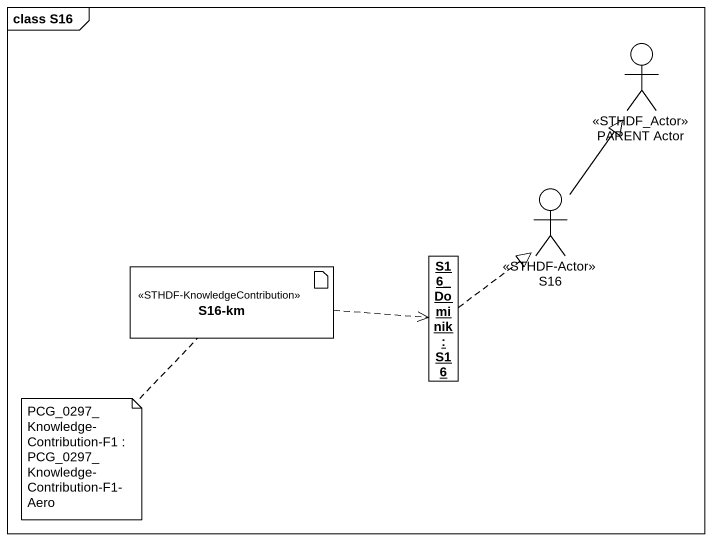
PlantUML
@startuml
mainframe class S16
allowmixing
hide circle
hide empty members
actor "PARENT Actor" as PARENT_Actor <<STHDF_Actor>>
actor S16 <<STHDF-Actor>>
artifact "S16-km" as S16_km <<STHDF-KnowledgeContribution>>
object "S16_Dominik : S16" as S16_Dominik
S16 -up-|> PARENT_Actor
S16_km .right.> S16_Dominik
S16_Dominik .up.|> S16
note bottom of S16_km : PCG_0297_Knowledge-Contribution-F1 : PCG_0297_Knowledge-Contribution-F1-Aero
@enduml
